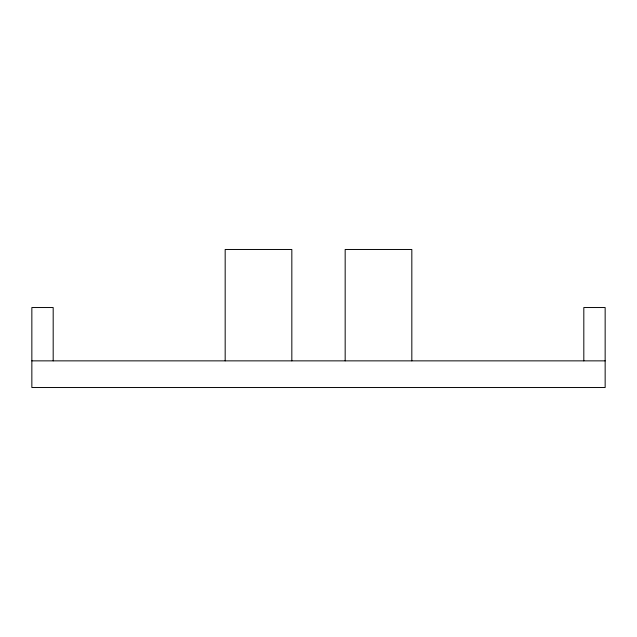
<?xml version="1.0" encoding="UTF-8"?>
<svg xmlns="http://www.w3.org/2000/svg" width="637" height="637" viewBox="0 0 637 637"><rect width="100%" height="100%" fill="white"/><g stroke="black" fill="none" stroke-linecap="round" stroke-linejoin="round"><path stroke-width="0.96" d="M31.85 360.861L605.15 360.861M583.818 360.861L583.818 307.536L605.15 307.536L605.15 387.527L31.85 387.527L31.85 307.536L53.182 307.536L53.182 360.861M411.828 360.861L411.828 249.473L345.166 249.473L345.166 360.861M291.834 360.861L291.834 249.473L225.172 249.473L225.172 360.861"/></g></svg>
